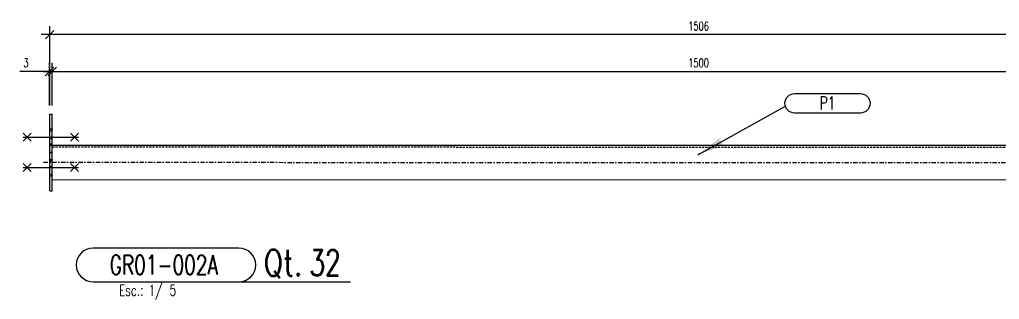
# Model space of a CAD drawing. Extents: x -34714 to -32441, y 13070 to 13395.
# Drawn here: x -34714 to -33578, y 13070 to 13395 of the extents above; entities that cross this region are included whole.
import ezdxf
from ezdxf.enums import TextEntityAlignment as Align

# ---------------------------------------------------------------- set-up
doc = ezdxf.new("R2010")
doc.units = 0
doc.header["$LTSCALE"] = 10
doc.header["$MEASUREMENT"] = 0
doc.linetypes.add('DASHDOT', pattern=[1, 0.5, -0.25, 0, -0.25])
doc.linetypes.add('HIDDEN', pattern=[0.375, 0.25, -0.125])
doc.layers.get('0').update_dxf_attribs({"linetype": 'CONTINUOUS'})
doc.layers.get('Defpoints').update_dxf_attribs({"linetype": 'CONTINUOUS'})
for name, color, linetype in [('A', 2, 'DASHDOT'), ('FORIR', 4, 'CONTINUOUS'), ('G', 3, 'CONTINUOUS'), ('MARK_QTA', 4, 'CONTINUOUS'), ('MARK_SLOT', 6, 'CONTINUOUS'), ('POS_BOX', 6, 'CONTINUOUS'), ('POS_NOT', 2, 'CONTINUOUS'), ('TR', 6, 'HIDDEN')]:
    doc.layers.add(name, color=color, linetype=linetype)
doc.styles.add('MARK', font='ROMANS', dxfattribs={"width": 0.7})
doc.styles.add('POS', font='ROMANS', dxfattribs={"width": 0.7})
doc.styles.add('ROMANS', font='romans.shx', dxfattribs={"width": 0.7})
doc.dimstyles.new('1-15', dxfattribs={"dimscale": 15, "dimtxt": 2, "dimasz": 2, "dimexe": 2, "dimexo": 2, "dimgap": 1, "dimtad": 1, "dimdec": 0, "dimzin": 0, "dimdsep": 46, "dimtxsty": 'ROMANS', "dimblk": 'OBLIQUE', "dimcen": 0, "dimdle": 2, "dimclrd": 1, "dimclre": 1, "dimclrt": 4, "dimadec": 0, "dimazin": 0, "dimtfac": 1, "dimtdec": 0, "dimtofl": 0, "dimtmove": 0, "dimatfit": 3, "dimfxl": 1, "dimtfill": 1, "dimtolj": 1, "dimtzin": 0, "dimarcsym": 0})
doc.dimstyles.new('1-5', dxfattribs={"dimscale": 5, "dimtxt": 2, "dimasz": 2, "dimexe": 2, "dimexo": 2, "dimgap": 1, "dimtad": 1, "dimdec": 0, "dimzin": 0, "dimdsep": 46, "dimtxsty": 'ROMANS', "dimblk": 'OBLIQUE', "dimcen": 0, "dimdle": 2, "dimclrd": 1, "dimclre": 1, "dimclrt": 4, "dimadec": 0, "dimazin": 0, "dimtfac": 1, "dimtdec": 0, "dimtofl": 0, "dimtmove": 0, "dimatfit": 3, "dimfxl": 1, "dimtfill": 1, "dimtolj": 1, "dimtzin": 0, "dimarcsym": 0})

# ---------------------------------------------------------------- blocks, each defined once
blk = doc.blocks.new('MS')
at = {"color": 6}
for p, q in [((-4.7, 22.8), (4.7, 32.1)), ((-4.7, 32.1), (4.7, 22.8)), ((-4.7, -22.8), (4.7, -32.1)), ((-4.7, -32.1), (4.7, -22.8))]:
    blk.add_line(p, q, dxfattribs=at)
at = {"color": 3}
blk.add_line((0, -32.1), (0, 32.1), dxfattribs=at)
at = {"flags": 1}
for tag, p, height in [('DIAM', (0, 0), 8.01), ('TOLE', (1.3, -9.7), 5.26), ('AVAN', (1.3, -18.2), 5.26), ('DIET', (1.3, -24.6), 5.26)]:
    blk.add_attdef(tag, p, '', height=height, dxfattribs=at)
blk = doc.blocks.new('P8_PRO')
at = {"layer": 'POS_BOX'}
blk.add_lwpolyline([(17.5, 3.01, -1), (17.5, -1.49), (2.25, -1.49, -1), (2.25, 3.01), (17.5, 3.01)], format="xyb", dxfattribs=at)
at = {"style": 'POS', "width": 0.7}
blk.add_attdef('POS_PEZ', text='', height=3, dxfattribs=at).set_placement((9.88, -0.64), align=Align.CENTER)
at = {"style": 'POS', "width": 0.7, "flags": 1}
for tag, p in [('MAR_PEZ', (0, -2.13)), ('QTA_PEZ', (0, -2.59)), ('SUN_LIS', (0, -3.56)), ('COD_PEZ', (0, -4.5)), ('PUN_LIS', (0, -3.1)), ('MCL_PEZ', (0, -4.04)), ('DIM_PRO', (0, -5))]:
    blk.add_attdef(tag, p, '', height=0.3, dxfattribs=at)
at = {"layer": 'POS_NOT', "style": 'POS', "width": 0.7}
blk.add_attdef('NOT_PEZ', (19.91, -8.9), '', height=2.4, dxfattribs=at)
blk = doc.blocks.new('_OBLIQUE')
at = {"color": 0, "linetype": 'ByBlock'}
blk.add_line((-0.5, -0.5), (0.5, 0.5), dxfattribs=at)
blk = doc.blocks.new('3D_INFOPOS')
blk.add_point((0, 0))
at = {"layer": 'FORIR', "flags": 1}
blk.add_attdef('POS_PEZ', (7.6, -4.3), '', height=5.26, dxfattribs=at)
blk = doc.blocks.new('M8_COM')
at = {"layer": 'MARK_QTA'}
blk.add_line((7.44, 0), (62.29, 0), dxfattribs=at)
at = {"layer": 'MARK_SLOT'}
blk.add_lwpolyline([(2.61, 7.84, 1), (2.61, 0), (36.41, 0, 1), (36.41, 7.84)], format="xyb", close=True, dxfattribs=at)
at = {"color": 4, "style": 'MARK', "width": 0.7}
blk.add_text('Esc.: 1/', height=2.55, dxfattribs=at).set_placement((13.66, -2.14), align=Align.MIDDLE)
for tag, height, p in [('MAR_PEZ', 4.5, (18.99, 3.92)), ('ESCALA', 2.55, (24.58, -1.95))]:
    blk.add_attdef(tag, text='', height=height, dxfattribs=at).set_placement(p, align=Align.MIDDLE)
at = {"style": 'MARK', "width": 0.7, "flags": 1}
for tag, p in [('TRA_PEZ', (-1.14, -0.81)), ('DES_PEZ', (-1.14, -1.62)), ('NOT_PEZ', (-1.14, -2.42)), ('TIP_PEZ', (-1.14, -3.22)), ('COS_PEZ', (-1.14, -4.83)), ('ING_PEZ', (-1.14, -4.03))]:
    blk.add_attdef(tag, p, '', height=0.525, dxfattribs=at)
at = {"layer": 'MARK_QTA', "style": 'ROMANS', "width": 0.8}
blk.add_text('Qt. ', height=6, dxfattribs=at).set_placement((48.34, 4.13), align=Align.MIDDLE)
at = {"layer": 'MARK_QTA', "style": 'MARK', "width": 0.7}
blk.add_attdef('QTA_PEZ', (52.82, 1.43), '', height=6, dxfattribs=at)
blk = doc.blocks.new('3D_INFOM')
blk.add_point((0, 0))
at = {"layer": 'FORIR', "flags": 1}
blk.add_attdef('MARK', (7.6, -4.3), '', height=5.26, dxfattribs=at)
blk = doc.blocks.new('*D27')
at = {"color": 1, "lineweight": -2, "transparency": 16777216}
for p, q in [((-34679.6, 13334.3), (-34714.2, 13334.3)), ((-34679.6, 13295), (-34679.6, 13344.3)), ((-34676.6, 13295), (-34676.6, 13344.3)), ((-34676.6, 13334.3), (-34666.6, 13334.3))]:
    blk.add_line(p, q, dxfattribs=at)
at = {"layer": 'Defpoints', "color": 0, "transparency": 16777216}
for p in [(-34679.6, 13334.3), (-34679.6, 13285), (-34676.6, 13285)]:
    blk.add_point(p, dxfattribs=at)
at = {"color": 1, "lineweight": -2, "transparency": 16777216, "xscale": 10, "yscale": 10, "zscale": 10}
blk.add_blockref('_OBLIQUE', (-34679.6, 13334.3), dxfattribs=at)
at = {"color": 1, "lineweight": -2, "transparency": 16777216, "xscale": 10, "yscale": 10, "zscale": 10, "rotation": 180}
blk.add_blockref('_OBLIQUE', (-34676.6, 13334.3), dxfattribs=at)
at = {"color": 4, "transparency": 16777216, "insert": (-34706.9, 13344.3), "char_height": 10, "attachment_point": 5, "style": 'ROMANS', "bg_fill": 3, "box_fill_scale": 1.25, "bg_fill_color": 256, "bg_fill_true_color": 13158600, "bg_fill_transparency": 0}
blk.add_mtext('\\A1;3', dxfattribs=at)
blk = doc.blocks.new('*D28')
at = {"color": 1, "lineweight": -2, "transparency": 16777216}
for p, q in [((-34686.5, 13334.3), (-33166.8, 13334.3)), ((-34676.5, 13295), (-34676.5, 13344.3)), ((-33176.8, 13294.8), (-33176.8, 13344.3))]:
    blk.add_line(p, q, dxfattribs=at)
at = {"layer": 'Defpoints', "color": 0, "transparency": 16777216}
for p in [(-33176.8, 13334.3), (-34676.5, 13285), (-33176.8, 13284.8)]:
    blk.add_point(p, dxfattribs=at)
at = {"color": 1, "lineweight": -2, "transparency": 16777216, "xscale": 10, "yscale": 10, "zscale": 10, "rotation": 180}
blk.add_blockref('_OBLIQUE', (-34676.5, 13334.3), dxfattribs=at)
at = {"color": 1, "lineweight": -2, "transparency": 16777216, "xscale": 10, "yscale": 10, "zscale": 10}
blk.add_blockref('_OBLIQUE', (-33176.8, 13334.3), dxfattribs=at)
at = {"color": 4, "transparency": 16777216, "insert": (-33926.7, 13344.3), "char_height": 10, "attachment_point": 5, "style": 'ROMANS', "bg_fill": 3, "box_fill_scale": 1.25, "bg_fill_color": 256, "bg_fill_true_color": 13158600, "bg_fill_transparency": 0}
blk.add_mtext('\\A1;1500', dxfattribs=at)
blk = doc.blocks.new('*D30')
at = {"color": 1, "lineweight": -2, "transparency": 16777216}
for p, q in [((-34679.5, 13295.3), (-34679.5, 13387.1)), ((-33173.8, 13295), (-33173.8, 13387.1)), ((-33163.8, 13377.1), (-34689.5, 13377.1))]:
    blk.add_line(p, q, dxfattribs=at)
at = {"layer": 'Defpoints', "color": 0, "transparency": 16777216}
for p in [(-34679.5, 13377.1), (-34679.5, 13285.3), (-33173.8, 13285)]:
    blk.add_point(p, dxfattribs=at)
at = {"color": 1, "lineweight": -2, "transparency": 16777216, "xscale": 10, "yscale": 10, "zscale": 10, "rotation": 180}
blk.add_blockref('_OBLIQUE', (-34679.5, 13377.1), dxfattribs=at)
at = {"color": 1, "lineweight": -2, "transparency": 16777216, "xscale": 10, "yscale": 10, "zscale": 10}
blk.add_blockref('_OBLIQUE', (-33173.8, 13377.1), dxfattribs=at)
at = {"color": 4, "transparency": 16777216, "insert": (-33926.7, 13387.1), "char_height": 10, "attachment_point": 5, "style": 'ROMANS', "bg_fill": 3, "box_fill_scale": 1.25, "bg_fill_color": 256, "bg_fill_true_color": 13158600, "bg_fill_transparency": 0}
blk.add_mtext('\\A1;1506', dxfattribs=at)

msp = doc.modelspace()

# ---------------------------------------------------------------- linework, layer by layer
at = {"layer": 'A'}
msp.add_line((-34686.5, 13229), (-33166.8, 13228.5), dxfattribs=at)
at = {"layer": 'G'}
for p, q in [((-34679.5, 13195.9), (-34679.5, 13285)), ((-34679.5, 13285), (-34676.5, 13285)), ((-34676.5, 13195.9), (-34676.5, 13285)), ((-34676.5, 13267.6), (-34676.5, 13267.4)), ((-34676.5, 13267.4), (-34676.5, 13267.6)), ((-34676.5, 13267.1), (-34676.5, 13267.4)), ((-34676.5, 13267.4), (-34676.5, 13267.1)), ((-34679.5, 13256.7), (-34676.5, 13256.7)), ((-34676.5, 13258.2), (-34676.5, 13258.2)), ((-34676.5, 13250.4), (-34676.5, 13250.4)), ((-34676.5, 13249.2), (-34676.5, 13248.9)), ((-34676.5, 13248.9), (-34676.5, 13249.2)), ((-34676.5, 13249), (-33176.8, 13248.7)), ((-34676.5, 13248.8), (-34676.5, 13248.9)), ((-34676.5, 13248.9), (-34676.5, 13248.8)), ((-34676.5, 13232.2), (-34676.5, 13232.1)), ((-34676.5, 13232.1), (-34676.5, 13232.2)), ((-34676.5, 13231.8), (-34676.5, 13232.1)), ((-34676.5, 13232.1), (-34676.5, 13231.8)), ((-34676.5, 13222.8), (-34676.5, 13222.8)), ((-34676.5, 13215), (-34676.5, 13215)), ((-34676.5, 13213.5), (-34676.5, 13213.8)), ((-34676.5, 13213.8), (-34676.5, 13213.5)), ((-34676.5, 13213.4), (-34676.5, 13213.5)), ((-34676.5, 13213.5), (-34676.5, 13213.4)), ((-34676.5, 13209), (-33176.8, 13208.7)), ((-34679.5, 13195.9), (-34676.5, 13195.9))]:
    msp.add_line(p, q, dxfattribs=at)
at = {"layer": 'TR'}
for p, q in [((-34679.5, 13267.6), (-34679.5, 13267.4)), ((-34679.5, 13267.4), (-34679.5, 13267.6)), ((-34679.5, 13267.6), (-34676.5, 13267.6)), ((-34679.5, 13267.4), (-34679.5, 13267.1)), ((-34679.5, 13267.1), (-34679.5, 13267.4)), ((-34679.5, 13265.9), (-34676.5, 13265.9)), ((-34679.5, 13258.2), (-34676.5, 13258.2)), ((-34679.5, 13250.4), (-34676.5, 13250.4)), ((-34679.5, 13248.9), (-34679.5, 13249.2)), ((-34679.5, 13249.2), (-34679.5, 13248.9)), ((-34679.5, 13248.9), (-34679.5, 13248.8)), ((-34679.5, 13248.8), (-34679.5, 13248.9)), ((-34679.5, 13248.8), (-34676.5, 13248.8)), ((-34676.5, 13246.8), (-33176.8, 13246.5)), ((-34679.5, 13232.1), (-34679.5, 13232.2)), ((-34679.5, 13232.2), (-34679.5, 13232.1)), ((-34679.5, 13232.2), (-34676.5, 13232.2)), ((-34679.5, 13231.8), (-34679.5, 13232.1)), ((-34679.5, 13232.1), (-34679.5, 13231.8)), ((-34679.5, 13230.6), (-34676.5, 13230.6)), ((-34679.5, 13224.2), (-34676.5, 13224.2)), ((-34679.5, 13222.8), (-34676.5, 13222.8)), ((-34679.5, 13215), (-34676.5, 13215)), ((-34679.5, 13213.5), (-34679.5, 13213.8)), ((-34679.5, 13213.8), (-34679.5, 13213.5)), ((-34679.5, 13213.5), (-34679.5, 13213.4)), ((-34679.5, 13213.4), (-34679.5, 13213.5)), ((-34679.5, 13213.4), (-34676.5, 13213.4))]:
    msp.add_line(p, q, dxfattribs=at)

# ---------------------------------------------------------------- block references
ref = msp.add_blockref('P8_PRO', (-33826.5, 13293.6), dxfattribs=dict(xscale=5, yscale=5, zscale=5))
ref.add_attrib('POS_PEZ', 'P1', dxfattribs={"height": 15, "style": 'POS', "width": 0.7}).set_placement((-33777.1, 13290.3), align=Align.CENTER)
for p, rotation in [((-34678, 13258.2), 270.0000000009032), ((-34678, 13222.8), 270.0000000008338)]:
    msp.add_blockref('MS', p, dxfattribs=dict(rotation=rotation))
for name, p in [('3D_INFOPOS', (-34678, 13240.5)), ('3D_INFOPOS', (-33926.7, 13238)), ('3D_INFOM', (-33926.7, 13238))]:
    msp.add_blockref(name, p)
ref = msp.add_blockref('M8_COM', (-34642.1, 13090.2), dxfattribs=dict(xscale=5, yscale=5, zscale=5))
ref.add_attrib('MAR_PEZ', 'GR01-002A', dxfattribs={"color": 4, "height": 22.5, "style": 'MARK', "width": 0.7}).set_placement((-34547.1, 13109.9), align=Align.MIDDLE)
ref.add_attrib('QTA_PEZ', '32', (-34378, 13097.4), dxfattribs={"layer": 'MARK_QTA', "height": 30, "style": 'MARK', "width": 0.7})
ref.add_attrib('ESCALA', '5', dxfattribs={"color": 4, "height": 12.8, "style": 'MARK', "width": 0.7}).set_placement((-34536.7, 13080.5), align=Align.MIDDLE)

# ---------------------------------------------------------------- leaders
msp.add_leader([(-33926.7, 13238), (-33826.5, 13293.6)], dimstyle='1-15')

# ---------------------------------------------------------------- next in the draw order: dimensions: what is measured, and where the dimension line sits
dim = msp.add_linear_dim(base=(-34679.6, 13334.3), p1=(-34676.6, 13285), p2=(-34679.6, 13285), dimstyle='1-5')
dim.commit()
dim.dimension.update_dxf_attribs({"geometry": '*D27', "text_midpoint": (-34706.9, 13344.3)})

# ---------------------------------------------------------------- next in the draw order: dimensions: what is measured, and where the dimension line sits
dim = msp.add_linear_dim(base=(-33176.8, 13334.3), p1=(-34676.5, 13285), p2=(-33176.8, 13284.8), dimstyle='1-5')
dim.commit()
dim.dimension.update_dxf_attribs({"geometry": '*D28', "text_midpoint": (-33926.7, 13344.3)})

# ---------------------------------------------------------------- next in the draw order: dimensions: what is measured, and where the dimension line sits
dim = msp.add_linear_dim(base=(-34679.5, 13377.1), p1=(-33173.8, 13285), p2=(-34679.5, 13285.3), dimstyle='1-5')
dim.commit()
dim.dimension.update_dxf_attribs({"geometry": '*D30', "text_midpoint": (-33926.7, 13387.1)})

doc.saveas('drawing.dxf')
